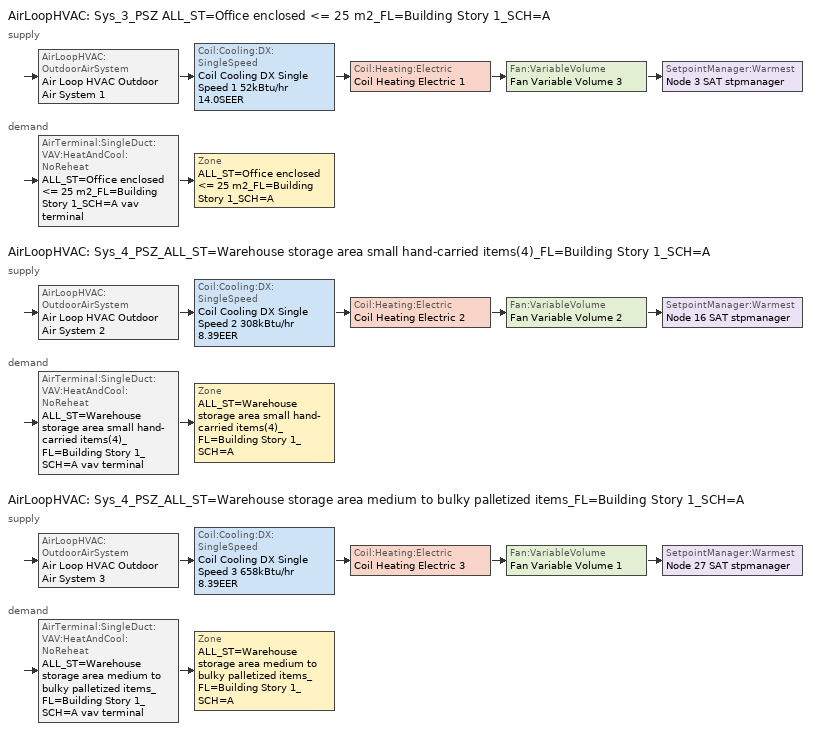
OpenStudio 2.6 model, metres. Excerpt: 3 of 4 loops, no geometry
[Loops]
AirLoopHVAC 'Sys_3_PSZ ALL_ST=Office enclosed <= 25 m2_FL=Building Story 1_SCH=A'
 supply: AirLoopHVAC:OutdoorAirSystem 'Air Loop HVAC Outdoor Air System 1' > Coil:Cooling:DX:SingleSpeed 'Coil Cooling DX Single Speed 1 52kBtu/hr 14.0SEER' > Coil:Heating:Electric 'Coil Heating Electric 1' > Fan:VariableVolume 'Fan Variable Volume 3' > SetpointManager:Warmest 'Node 3 SAT stpmanager'
 demand: AirTerminal:SingleDuct:VAV:HeatAndCool:NoReheat 'ALL_ST=Office enclosed <= 25 m2_FL=Building Story 1_SCH=A vav terminal' > Zone 'ALL_ST=Office enclosed <= 25 m2_FL=Building Story 1_SCH=A'
AirLoopHVAC 'Sys_4_PSZ_ALL_ST=Warehouse storage area small hand-carried items(4)_FL=Building Story 1_SCH=A'
 supply: AirLoopHVAC:OutdoorAirSystem 'Air Loop HVAC Outdoor Air System 2' > Coil:Cooling:DX:SingleSpeed 'Coil Cooling DX Single Speed 2 308kBtu/hr 8.39EER' > Coil:Heating:Electric 'Coil Heating Electric 2' > Fan:VariableVolume 'Fan Variable Volume 2' > SetpointManager:Warmest 'Node 16 SAT stpmanager'
 demand: AirTerminal:SingleDuct:VAV:HeatAndCool:NoReheat 'ALL_ST=Warehouse storage area small hand-carried items(4)_FL=Building Story 1_SCH=A vav terminal' > Zone 'ALL_ST=Warehouse storage area small hand-carried items(4)_FL=Building Story 1_SCH=A'
AirLoopHVAC 'Sys_4_PSZ_ALL_ST=Warehouse storage area medium to bulky palletized items_FL=Building Story 1_SCH=A'
 supply: AirLoopHVAC:OutdoorAirSystem 'Air Loop HVAC Outdoor Air System 3' > Coil:Cooling:DX:SingleSpeed 'Coil Cooling DX Single Speed 3 658kBtu/hr 8.39EER' > Coil:Heating:Electric 'Coil Heating Electric 3' > Fan:VariableVolume 'Fan Variable Volume 1' > SetpointManager:Warmest 'Node 27 SAT stpmanager'
 demand: AirTerminal:SingleDuct:VAV:HeatAndCool:NoReheat 'ALL_ST=Warehouse storage area medium to bulky palletized items_FL=Building Story 1_SCH=A vav terminal' > Zone 'ALL_ST=Warehouse storage area medium to bulky palletized items_FL=Building Story 1_SCH=A'
[Sizing:Zone] Zone Cooling Design Supply Air Temperature Input Method=SupplyAirTemperature; Zone Cooling Design Supply Air Temperature {C}=13; Zone Cooling Design Supply Air Temperature Difference {deltaC}=11.11; Zone Heating Design Supply Air Temperature Input Method=SupplyAirTemperature; Zone Heating Design Supply Air Temperature {C}=43; Zone Heating Design Supply Air Temperature Difference {deltaC}=11.11; Zone Cooling Design Supply Air Humidity Ratio {kg-H2O/kg-air}=0.0085; Zone Heating Design Supply Air Humidity Ratio {kg-H2O/kg-air}=0.008; Zone Heating Sizing Factor=1.3; Zone Cooling Sizing Factor=1.1; Cooling Design Air Flow Method=DesignDay; Heating Design Air Flow Method=DesignDay; Account for Dedicated Outdoor Air System=No; Dedicated Outdoor Air System Control Strategy=NeutralSupplyAir; Dedicated Outdoor Air Low Setpoint Temperature for Design {C}=autosize; Dedicated Outdoor Air High Setpoint Temperature for Design {C}=autosize
ALL_ST=Office enclosed <= 25 m2_FL=Building Story 1_SCH=A; ALL_ST=Warehouse storage area small hand-carried items(4)_FL=Building Story 1_SCH=A; ALL_ST=Warehouse storage area medium to bulky palletized items_FL=Building Story 1_SCH=A
[Zone equipment]
ALL_ST=Office enclosed <= 25 m2_FL=Building Story 1_SCH=A: ALL_ST=Office enclosed <= 25 m2_FL=Building Story 1_SCH=A erv doas, Zone HVAC Baseboard Convective Electric 1, ALL_ST=Office enclosed <= 25 m2_FL=Building Story 1_SCH=A vav terminal
ALL_ST=Warehouse storage area small hand-carried items(4)_FL=Building Story 1_SCH=A: ALL_ST=Warehouse storage area small hand-carried items(4)_FL=Building Story 1_SCH=A erv doas, Zone HVAC Baseboard Convective Electric 2, ALL_ST=Warehouse storage area small hand-carried items(4)_FL=Building Story 1_SCH=A vav terminal
ALL_ST=Warehouse storage area medium to bulky palletized items_FL=Building Story 1_SCH=A: ALL_ST=Warehouse storage area medium to bulky palletized items_FL=Building Story 1_SCH=A erv doas, Zone HVAC Baseboard Convective Electric 3, ALL_ST=Warehouse storage area medium to bulky palletized items_FL=Building Story 1_SCH=A vav terminal
[AirLoopHVAC] Design Supply Air Flow Rate {m3/s}=AutoSize
Name | Availability Schedule
Sys_3_PSZ ALL_ST=Office enclosed <= 25 m2_FL=Building Story 1_SCH=A | Sys_3_PSZ ALL_ST=Office enclosed <= 25 m2_FL=Building Story 1_SCH=A Occ Sch
Sys_4_PSZ_ALL_ST=Warehouse storage area small hand-carried items(4)_FL=Building Story 1_SCH=A | Sys_4_PSZ_ALL_ST=Warehouse storage area small hand-carried items(4)_FL=Building Story 1_SCH=A Occ Sch
Sys_4_PSZ_ALL_ST=Warehouse storage area medium to bulky palletized items_FL=Building Story 1_SCH=A | Sys_4_PSZ_ALL_ST=Warehouse storage area medium to bulky palletized items_FL=Building Story 1_SCH=A Occ Sch
[Sizing:System] Type of Load to Size On=Sensible; Design Outdoor Air Flow Rate {m3/s}=Autosize; Minimum System Air Flow Ratio=1; Preheat Design Temperature {C}=7; Preheat Design Humidity Ratio {kg-H2O/kg-Air}=0.008; Precool Design Temperature {C}=13; Precool Design Humidity Ratio {kg-H2O/kg-Air}=0.008; Central Cooling Design Supply Air Temperature {C}=13; Central Heating Design Supply Air Temperature {C}=43; Sizing Option=NonCoincident; 100% Outdoor Air in Cooling=No; 100% Outdoor Air in Heating=No; Central Cooling Design Supply Air Humidity Ratio {kg-H2O/kg-Air}=0.0085; Central Heating Design Supply Air Humidity Ratio {kg-H2O/kg-Air}=0.008; Cooling Design Air Flow Method=DesignDay; Cooling Design Air Flow Rate {m3/s}=0; Heating Design Air Flow Method=DesignDay; Heating Design Air Flow Rate {m3/s}=0; System Outdoor Air Method=ZoneSum; Zone Maximum Outdoor Air Fraction=1; Cooling Supply Air Flow Rate Per Floor Area {m3/s-m2}=0.00996765; Cooling Fraction of Autosized Cooling Supply Air Flow Rate=1; Cooling Supply Air Flow Rate Per Unit Cooling Capacity {m3/s-W}=3.94755e-05; Heating Supply Air Flow Rate Per Floor Area {m3/s-m2}=0.00996765; Heating Fraction of Autosized Heating Supply Air Flow Rate=1; Heating Fraction of Autosized Cooling Supply Air Flow Rate=1; Heating Supply Air Flow Rate Per Unit Heating Capacity {m3/s-W}=3.15882e-05; Cooling Design Capacity Method=CoolingDesignCapacity; Cooling Design Capacity {W}=autosize; Cooling Design Capacity Per Floor Area {W/m2}=234.7; Fraction of Autosized Cooling Design Capacity=1; Heating Design Capacity Method=HeatingDesignCapacity; Heating Design Capacity {W}=autosize; Heating Design Capacity Per Floor Area {W/m2}=157; Fraction of Autosized Heating Design Capacity=1; Central Cooling Capacity Control Method=OnOff
Sys_3_PSZ ALL_ST=Office enclosed <= 25 m2_FL=Building Story 1_SCH=A; Sys_4_PSZ_ALL_ST=Warehouse storage area small hand-carried items(4)_FL=Building Story 1_SCH=A; Sys_4_PSZ_ALL_ST=Warehouse storage area medium to bulky palletized items_FL=Building Story 1_SCH=A
[Coil:Heating:Electric] Availability Schedule=Always On Discrete
Coil Heating Electric 1; Coil Heating Electric 2; Coil Heating Electric 3
[Coil:Cooling:DX:SingleSpeed] Availability Schedule=Always On Discrete; Rated Total Cooling Capacity {W}=autosize; Rated Sensible Heat Ratio=autosize; Rated Air Flow Rate {m3/s}=autosize; Rated Evaporator Fan Power Per Volume Flow Rate {W/(m3/s)}=773.3; Total Cooling Capacity Function of Temperature Curve=DXCOOL-NECB2011-REF-CAPFT; Total Cooling Capacity Function of Flow Fraction Curve=DXCOOL-NECB2011-REF-CAPFFLOW; Energy Input Ratio Function of Temperature Curve=DXCOOL-NECB2011-REF-COOLEIRFT; Energy Input Ratio Function of Flow Fraction Curve=DXCOOL-NECB2011-REF-COOLEIRFFLOW; Part Load Fraction Correlation Curve=DXCOOL-NECB2011-REF-COOLPLFFPLR; Condenser Type=AirCooled; Evaporative Condenser Effectiveness=0; Evaporative Condenser Air Flow Rate {m3/s}=Autosize; Evaporative Condenser Pump Rated Power Consumption {W}=Autosize; Crankcase Heater Capacity {W}=0; Maximum Outdoor Dry-Bulb Temperature for Crankcase Heater Operation {C}=0; Basin Heater Capacity {W/K}=0; Basin Heater Setpoint Temperature {C}=10
Name | Rated COP {W/W}
Coil Cooling DX Single Speed 1 52kBtu/hr 14.0SEER | 3.8248
Coil Cooling DX Single Speed 2 308kBtu/hr 8.39EER | 3.03828
Coil Cooling DX Single Speed 3 658kBtu/hr 8.39EER | 3.26862
[Controller:OutdoorAir] Minimum Outdoor Air Flow Rate {m3/s}=0; Maximum Outdoor Air Flow Rate {m3/s}=0; Economizer Control Action Type=ModulateFlow; Lockout Type=NoLockout; Minimum Limit Type=FixedMinimum; High Humidity Control=No; Heat Recovery Bypass Control Type=BypassWhenWithinEconomizerLimits
Name | Economizer Control Type | Economizer Maximum Limit Dry-Bulb Temperature {C} | Economizer Maximum Limit Enthalpy {J/kg} | Economizer Minimum Limit Dry-Bulb Temperature {C} | Minimum Outdoor Air Schedule | Controller Mechanical Ventilation
Controller Outdoor Air 1 | NoEconomizer | 28 | 64000 | -100 | Sys_3_PSZ ALL_ST=Office enclosed <= 25 m2_FL=Building Story 1_SCH=A Occ Sch | Controller Mechanical Ventilation 1
Controller Outdoor Air 2 | DifferentialEnthalpy |  |  |  | Sys_4_PSZ_ALL_ST=Warehouse storage area small hand-carried items(4)_FL=Building Story 1_SCH=A Occ Sch | Controller Mechanical Ventilation 2
Controller Outdoor Air 3 | DifferentialEnthalpy |  |  |  | Sys_4_PSZ_ALL_ST=Warehouse storage area medium to bulky palletized items_FL=Building Story 1_SCH=A Occ Sch | Controller Mechanical Ventilation 3
[Controller:MechanicalVentilation] Availability Schedule=Always On Discrete; System Outdoor Air Method=ZoneSum
Controller Mechanical Ventilation 1; Controller Mechanical Ventilation 2; Controller Mechanical Ventilation 3
[AirLoopHVAC:OutdoorAirSystem]
Name | Controller
Air Loop HVAC Outdoor Air System 1 | Controller Outdoor Air 1
Air Loop HVAC Outdoor Air System 2 | Controller Outdoor Air 2
Air Loop HVAC Outdoor Air System 3 | Controller Outdoor Air 3
[ZoneHVAC:Baseboard:Convective:Electric] Availability Schedule=Always On Discrete; Nominal Capacity {W}=autosize; Efficiency=1
Zone HVAC Baseboard Convective Electric 1; Zone HVAC Baseboard Convective Electric 2; Zone HVAC Baseboard Convective Electric 3
[Fan:VariableVolume] Availability Schedule=Always On Discrete; Fan Efficiency=0.75; Pressure Rise {Pa}=640; Maximum Flow Rate {m3/s}=Autosize; Fan Power Minimum Flow Rate Input Method=Fraction; Fan Power Minimum Flow Fraction=0.3; Fan Power Minimum Air Flow Rate {m3/s}=0; Motor Efficiency=0.9; Motor In Airstream Fraction=1; Fan Power Coefficient 1=0.0407599; Fan Power Coefficient 2=0.088045; Fan Power Coefficient 3=-0.0729261; Fan Power Coefficient 4=0.94374; Fan Power Coefficient 5=0
Fan Variable Volume 1; Fan Variable Volume 2; Fan Variable Volume 3
[SetpointManager:Warmest] Control Variable=Temperature; Minimum Setpoint Temperature {C}=12; Maximum Setpoint Temperature {C}=35; Strategy=MaximumTemperature
Node 27 SAT stpmanager; Node 16 SAT stpmanager; Node 3 SAT stpmanager
[AirTerminal:SingleDuct:VAV:HeatAndCool:NoReheat] Availability Schedule=Always On Discrete; Maximum Air Flow Rate {m3/s}=autosize; Zone Minimum Air Flow Fraction=0.05
ALL_ST=Warehouse storage area medium to bulky palletized items_FL=Building Story 1_SCH=A vav terminal; ALL_ST=Warehouse storage area small hand-carried items(4)_FL=Building Story 1_SCH=A vav terminal; ALL_ST=Office enclosed <= 25 m2_FL=Building Story 1_SCH=A vav terminal
[ZoneHVAC:EnergyRecoveryVentilator:Controller] Temperature High Limit {C}=19; Temperature Low Limit {C}=13; Exhaust Air Temperature Limit=NoExhaustAirTemperatureLimit; Exhaust Air Enthalpy Limit=NoExhaustAirEnthalpyLimit; Time of Day Economizer Flow Control Schedule=Always Off Discrete; High Humidity Control Flag=No; High Humidity Outdoor Air Flow Ratio=1; Control High Indoor Humidity Based on Outdoor Humidity Ratio=Yes
Name | Electronic Enthalpy Limit Curve
ALL_ST=Warehouse storage area medium to bulky palletized items_FL=Building Story 1_SCH=A erv contr | Curve Cubic 3
ALL_ST=Warehouse storage area small hand-carried items(4)_FL=Building Story 1_SCH=A erv contr | Curve Cubic 4
ALL_ST=Office enclosed <= 25 m2_FL=Building Story 1_SCH=A erv contr | Curve Cubic 5
[HeatExchanger:AirToAir:SensibleAndLatent] Availability Schedule=Always On Discrete; Nominal Supply Air Flow Rate {m3/s}=autosize; Sensible Effectiveness at 100% Heating Air Flow=0.76; Latent Effectiveness at 100% Heating Air Flow=0.75; Sensible Effectiveness at 75% Heating Air Flow=0.81; Latent Effectiveness at 75% Heating Air Flow=0.75; Sensible Effectiveness at 100% Cooling Air Flow=0.76; Latent Effectiveness at 100% Cooling Air Flow=0.75; Sensible Effectiveness at 75% Cooling Air Flow=0.81; Latent Effectiveness at 75% Cooling Air Flow=0.75; Supply Air Outlet Temperature Control=No; Heat Exchanger Type=Rotary; Frost Control Type=ExhaustAirRecirculation; Threshold Temperature {C}=-23.3; Initial Defrost Time Fraction=0.167; Rate of Defrost Time Fraction Increase {1/K}=0.012; Economizer Lockout=No
Name | Nominal Electric Power {W}
ALL_ST=Warehouse storage area medium to bulky palletized items_FL=Building Story 1_SCH=A erv hx | 750.88
ALL_ST=Warehouse storage area small hand-carried items(4)_FL=Building Story 1_SCH=A erv hx | 354.73
ALL_ST=Office enclosed <= 25 m2_FL=Building Story 1_SCH=A erv hx | 121.662
[Fan:OnOff] Availability Schedule=Always On Discrete; Fan Efficiency=0.75; Pressure Rise {Pa}=200; Maximum Flow Rate {m3/s}=autosize; Motor Efficiency=0.9; Motor In Airstream Fraction=1
Name | Fan Power Ratio Function of Speed Ratio Curve | Fan Efficiency Ratio Function of Speed Ratio Curve
ALL_ST=Warehouse storage area medium to bulky palletized items_FL=Building Story 1_SCH=A erv sup fan | Fan On Off Power Curve 2 | Fan On Off Efficiency Curve 2
ALL_ST=Warehouse storage area medium to bulky palletized items_FL=Building Story 1_SCH=A erv exh fan | Fan On Off Power Curve 3 | Fan On Off Efficiency Curve 3
ALL_ST=Warehouse storage area small hand-carried items(4)_FL=Building Story 1_SCH=A erv sup fan | Fan On Off Power Curve 4 | Fan On Off Efficiency Curve 4
ALL_ST=Warehouse storage area small hand-carried items(4)_FL=Building Story 1_SCH=A erv exh fan | Fan On Off Power Curve 5 | Fan On Off Efficiency Curve 5
ALL_ST=Office enclosed <= 25 m2_FL=Building Story 1_SCH=A erv sup fan | Fan On Off Power Curve 6 | Fan On Off Efficiency Curve 6
ALL_ST=Office enclosed <= 25 m2_FL=Building Story 1_SCH=A erv exh fan | Fan On Off Power Curve 7 | Fan On Off Efficiency Curve 7
[ZoneHVAC:EnergyRecoveryVentilator] Supply Air Flow Rate {m3/s}=autosize; Exhaust Air Flow Rate {m3/s}=autosize; Ventilation Rate per Occupant {m3/s-person}=0
Name | Availability Schedule | Heat Exchanger | Supply Air Fan | Exhaust Air Fan | Controller | Ventilation Rate per Unit Floor Area {m3/s-m2}
ALL_ST=Warehouse storage area medium to bulky palletized items_FL=Building Story 1_SCH=A erv doas | Sys_4_PSZ_ALL_ST=Warehouse storage area medium to bulky palletized items_FL=Building Story 1_SCH=A Occ Sch | ALL_ST=Warehouse storage area medium to bulky palletized items_FL=Building Story 1_SCH=A erv hx | ALL_ST=Warehouse storage area medium to bulky palletized items_FL=Building Story 1_SCH=A erv sup fan | ALL_ST=Warehouse storage area medium to bulky palletized items_FL=Building Story 1_SCH=A erv exh fan | ALL_ST=Warehouse storage area medium to bulky palletized items_FL=Building Story 1_SCH=A erv contr | 0.0003048
ALL_ST=Warehouse storage area small hand-carried items(4)_FL=Building Story 1_SCH=A erv doas | Sys_4_PSZ_ALL_ST=Warehouse storage area small hand-carried items(4)_FL=Building Story 1_SCH=A Occ Sch | ALL_ST=Warehouse storage area small hand-carried items(4)_FL=Building Story 1_SCH=A erv hx | ALL_ST=Warehouse storage area small hand-carried items(4)_FL=Building Story 1_SCH=A erv sup fan | ALL_ST=Warehouse storage area small hand-carried items(4)_FL=Building Story 1_SCH=A erv exh fan | ALL_ST=Warehouse storage area small hand-carried items(4)_FL=Building Story 1_SCH=A erv contr | 0.0003048
ALL_ST=Office enclosed <= 25 m2_FL=Building Story 1_SCH=A erv doas | Sys_3_PSZ ALL_ST=Office enclosed <= 25 m2_FL=Building Story 1_SCH=A Occ Sch | ALL_ST=Office enclosed <= 25 m2_FL=Building Story 1_SCH=A erv hx | ALL_ST=Office enclosed <= 25 m2_FL=Building Story 1_SCH=A erv sup fan | ALL_ST=Office enclosed <= 25 m2_FL=Building Story 1_SCH=A erv exh fan | ALL_ST=Office enclosed <= 25 m2_FL=Building Story 1_SCH=A erv contr | 0.00042164
[Schedule:Ruleset]
Name | Default Day Schedule | Summer Design Day Schedule | Winter Design Day Schedule
Sys_3_PSZ ALL_ST=Office enclosed <= 25 m2_FL=Building Story 1_SCH=A Occ Sch | Sys_3_PSZ ALL_ST=Office enclosed <= 25 m2_FL=Building Story 1_SCH=A Occ Sch Default | Sys_3_PSZ ALL_ST=Office enclosed <= 25 m2_FL=Building Story 1_SCH=A Occ Sch Summer Design Day | Sys_3_PSZ ALL_ST=Office enclosed <= 25 m2_FL=Building Story 1_SCH=A Occ Sch Winter Design Day
Sys_4_PSZ_ALL_ST=Warehouse storage area medium to bulky palletized items_FL=Building Story 1_SCH=A Occ Sch | Sys_4_PSZ_ALL_ST=Warehouse storage area medium to bulky palletized items_FL=Building Story 1_SCH=A Occ Sch Default | Sys_4_PSZ_ALL_ST=Warehouse storage area medium to bulky palletized items_FL=Building Story 1_SCH=A Occ Sch Summer Design Day | Sys_4_PSZ_ALL_ST=Warehouse storage area medium to bulky palletized items_FL=Building Story 1_SCH=A Occ Sch Winter Design Day
Sys_4_PSZ_ALL_ST=Warehouse storage area small hand-carried items(4)_FL=Building Story 1_SCH=A Occ Sch | Sys_4_PSZ_ALL_ST=Warehouse storage area small hand-carried items(4)_FL=Building Story 1_SCH=A Occ Sch Default | Sys_4_PSZ_ALL_ST=Warehouse storage area small hand-carried items(4)_FL=Building Story 1_SCH=A Occ Sch Summer Design Day | Sys_4_PSZ_ALL_ST=Warehouse storage area small hand-carried items(4)_FL=Building Story 1_SCH=A Occ Sch Winter Design Day
[Schedule:Day]
Sys_3_PSZ ALL_ST=Office enclosed <= 25 m2_FL=Building Story 1_SCH=A Occ Sch Default; Sys_3_PSZ ALL_ST=Office enclosed <= 25 m2_FL=Building Story 1_SCH=A Occ Sch Winter Design Day; Sys_3_PSZ ALL_ST=Office enclosed <= 25 m2_FL=Building Story 1_SCH=A Occ Sch Summer Design Day; Sys_4_PSZ_ALL_ST=Warehouse storage area small hand-carried items(4)_FL=Building Story 1_SCH=A Occ Sch Default; Sys_4_PSZ_ALL_ST=Warehouse storage area small hand-carried items(4)_FL=Building Story 1_SCH=A Occ Sch Winter Design Day; Sys_4_PSZ_ALL_ST=Warehouse storage area small hand-carried items(4)_FL=Building Story 1_SCH=A Occ Sch Summer Design Day: 24, 0, 1
[Schedule:Rule] Date Specification Type=DateRange; Start Month=1; Start Day=1; End Month=12
Name | Schedule Ruleset | Rule Order | Day Schedule | Apply Monday | End Day | Apply Tuesday | Apply Wednesday | Apply Thursday | Apply Friday | Apply Saturday | Apply Sunday
Sys_3_PSZ ALL_ST=Office enclosed <= 25 m2_FL=Building Story 1_SCH=A Occ Sch Monday Rule | Sys_3_PSZ ALL_ST=Office enclosed <= 25 m2_FL=Building Story 1_SCH=A Occ Sch | 6 | Sys_3_PSZ ALL_ST=Office enclosed <= 25 m2_FL=Building Story 1_SCH=A Occ Sch Monday | Yes | 25
Sys_3_PSZ ALL_ST=Office enclosed <= 25 m2_FL=Building Story 1_SCH=A Occ Sch Tuesday Rule | Sys_3_PSZ ALL_ST=Office enclosed <= 25 m2_FL=Building Story 1_SCH=A Occ Sch | 5 | Sys_3_PSZ ALL_ST=Office enclosed <= 25 m2_FL=Building Story 1_SCH=A Occ Sch Tuesday |  | 26 | Yes
Sys_3_PSZ ALL_ST=Office enclosed <= 25 m2_FL=Building Story 1_SCH=A Occ Sch Wednesday Rule | Sys_3_PSZ ALL_ST=Office enclosed <= 25 m2_FL=Building Story 1_SCH=A Occ Sch | 4 | Sys_3_PSZ ALL_ST=Office enclosed <= 25 m2_FL=Building Story 1_SCH=A Occ Sch Wednesday |  | 27 |  | Yes
Sys_3_PSZ ALL_ST=Office enclosed <= 25 m2_FL=Building Story 1_SCH=A Occ Sch Thursday Rule | Sys_3_PSZ ALL_ST=Office enclosed <= 25 m2_FL=Building Story 1_SCH=A Occ Sch | 3 | Sys_3_PSZ ALL_ST=Office enclosed <= 25 m2_FL=Building Story 1_SCH=A Occ Sch Thursday |  | 28 |  |  | Yes
Sys_3_PSZ ALL_ST=Office enclosed <= 25 m2_FL=Building Story 1_SCH=A Occ Sch Friday Rule | Sys_3_PSZ ALL_ST=Office enclosed <= 25 m2_FL=Building Story 1_SCH=A Occ Sch | 2 | Sys_3_PSZ ALL_ST=Office enclosed <= 25 m2_FL=Building Story 1_SCH=A Occ Sch Friday |  | 29 |  |  |  | Yes
Sys_3_PSZ ALL_ST=Office enclosed <= 25 m2_FL=Building Story 1_SCH=A Occ Sch Saturday Rule | Sys_3_PSZ ALL_ST=Office enclosed <= 25 m2_FL=Building Story 1_SCH=A Occ Sch | 1 | Sys_3_PSZ ALL_ST=Office enclosed <= 25 m2_FL=Building Story 1_SCH=A Occ Sch Saturday |  | 30 |  |  |  |  | Yes
Sys_3_PSZ ALL_ST=Office enclosed <= 25 m2_FL=Building Story 1_SCH=A Occ Sch Sunday Rule | Sys_3_PSZ ALL_ST=Office enclosed <= 25 m2_FL=Building Story 1_SCH=A Occ Sch | 0 | Sys_3_PSZ ALL_ST=Office enclosed <= 25 m2_FL=Building Story 1_SCH=A Occ Sch Sunday |  | 31 |  |  |  |  |  | Yes
Sys_4_PSZ_ALL_ST=Warehouse storage area small hand-carried items(4)_FL=Building Story 1_SCH=A Occ Sch Monday Rule | Sys_4_PSZ_ALL_ST=Warehouse storage area small hand-carried items(4)_FL=Building Story 1_SCH=A Occ Sch | 6 | Sys_4_PSZ_ALL_ST=Warehouse storage area small hand-carried items(4)_FL=Building Story 1_SCH=A Occ Sch Monday | Yes | 25
Sys_4_PSZ_ALL_ST=Warehouse storage area small hand-carried items(4)_FL=Building Story 1_SCH=A Occ Sch Tuesday Rule | Sys_4_PSZ_ALL_ST=Warehouse storage area small hand-carried items(4)_FL=Building Story 1_SCH=A Occ Sch | 5 | Sys_4_PSZ_ALL_ST=Warehouse storage area small hand-carried items(4)_FL=Building Story 1_SCH=A Occ Sch Tuesday |  | 26 | Yes
[Schedule:Constant]
Name | Value
Always On Discrete | 1
Always Off Discrete | 0
[Curve:Biquadratic] Minimum Value of x=13; Maximum Value of x=24; Minimum Value of y=24; Maximum Value of y=46
Name | Coefficient1 Constant | Coefficient2 x | Coefficient3 x**2 | Coefficient4 y | Coefficient5 y**2 | Coefficient6 x*y
DXCOOL-NECB2011-REF-CAPFT | 0.867905 | 0.0142459 | 0.00055436 | -0.0075575 | 3.3e-05 | -0.0001918
DXCOOL-NECB2011-REF-COOLEIRFT | 0.116936 | 0.0284933 | -0.0004112 | 0.0214108 | 0.00016103 | -0.0006791
[Curve:Quadratic] Coefficient1 Constant=1; Coefficient2 x=0; Coefficient3 x**2=0; Minimum Value of x=0; Maximum Value of x=1
DXCOOL-NECB2011-REF-CAPFFLOW; DXCOOL-NECB2011-REF-COOLEIRFFLOW
[Curve:Cubic]
Name | Coefficient1 Constant | Coefficient2 x | Coefficient3 x**2 | Coefficient4 x**3 | Minimum Value of x | Maximum Value of x
DXCOOL-NECB2011-REF-COOLPLFFPLR | 0.0277 | 4.9151 | -8.184 | 4.2702 | 0.7 | 1
Fan On Off Efficiency Curve 2; Fan On Off Efficiency Curve 3; Fan On Off Efficiency Curve 4; Fan On Off Efficiency Curve 5; Fan On Off Efficiency Curve 6; Fan On Off Efficiency Curve 7 | 1 | 0 | 0 | 0 | 0 | 1
Curve Cubic 3; Curve Cubic 4; Curve Cubic 5 | 0.013427 | -0.00047892 | 5.3352e-05 | -1.8103e-06 | 16.6 | 29.13
[Curve:Exponent] Coefficient1 Constant=1; Coefficient2 Constant=0; Coefficient3 Constant=0; Minimum Value of x=0; Maximum Value of x=1
Fan On Off Power Curve 2; Fan On Off Power Curve 3; Fan On Off Power Curve 4; Fan On Off Power Curve 5; Fan On Off Power Curve 6; Fan On Off Power Curve 7
